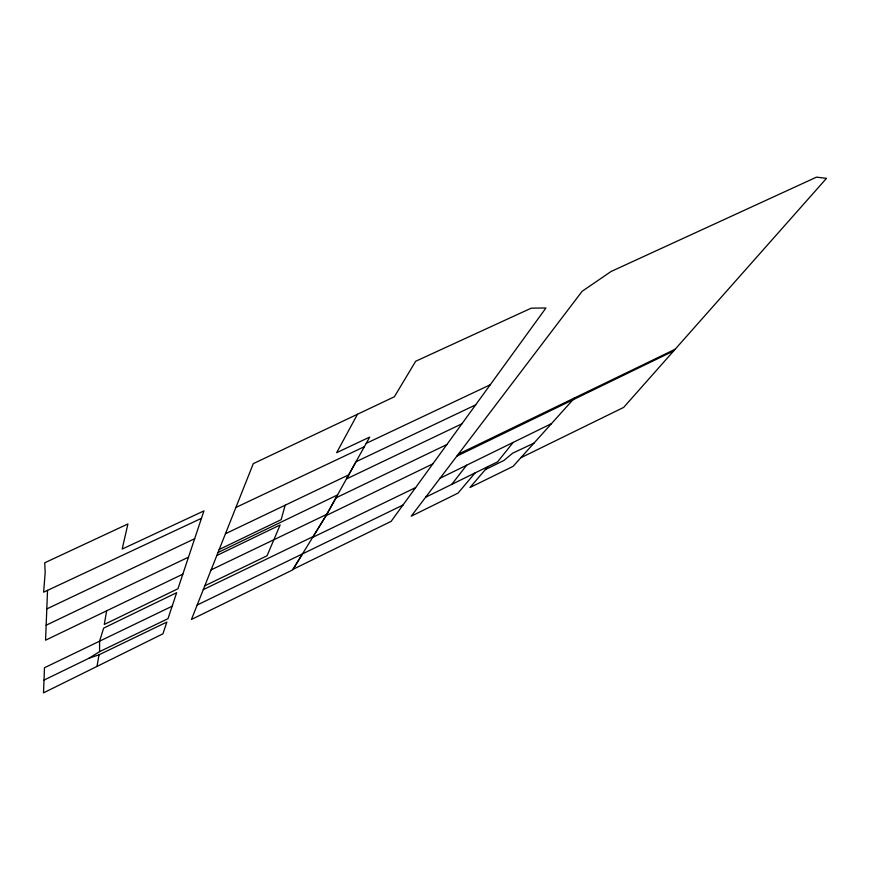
<?xml version="1.0" encoding="UTF-8"?>
<svg xmlns="http://www.w3.org/2000/svg" width="870" height="870" viewBox="0 0 870 870"><rect width="100%" height="100%" fill="white"/><g stroke="black" fill="none" stroke-linecap="round" stroke-linejoin="round"><path stroke-width="1.3" d="M99.582 651.641L99.593 641.168L103.65 628.107L176.664 592.677L167.986 618.679L99.582 651.641L89.088 658.188L44.022 680.09L43.5 692.857L162.94 633.817L166.866 622.061L99.006 654.805L89.088 658.188M44.022 680.09L44.468 667.747L172.151 606.205M47.535 590.371L45.566 640.2L182.831 574.167M97.005 666.409L99.006 654.805M106.651 610.816L104.269 624.464L177.969 588.74L203.939 510.897L122.181 549.057L127.923 523.957L44.718 562.792L45.197 572.297L43.641 592.187L201.47 518.313M285.142 505.22L281.162 519.662L219.207 549.492L191.443 619.473L292.614 569.948L302.51 553.885L402.962 505.057M219.207 549.492L253.29 463.634L394.382 396.763L415.675 361.257L531.244 308.165L545.947 307.98L391.119 521.369L292.994 569.328L326.859 514.3L337.636 494.878L218.022 552.504M357.483 414.25L336.668 452.661L369.706 437.077L326.043 515.616L313.156 536.583L203.297 589.621M475.096 472.91L458.022 493.127L411.205 516.204L582.106 291.319L611.055 271.505L816.495 177.143L826.5 178.339L623.659 407.41L520.782 457.794M451.747 484.383L466.624 465.222M513.159 442.417L497.607 461.85L425.626 497.227M487.918 466.614L469.974 487.515L513.05 466.396L574.581 397.916M485.362 469.593L503.904 460.469L512.582 453.248L533.952 443.124M440.057 478.239L551.428 423.668M326.043 515.616L432.847 463.873M456.826 456.163L673.663 350.936M197.175 605.031L302.51 553.885M216.837 555.506L280.14 524.969L267.046 555.789L204.82 585.793M458.349 454.162L675.142 349.262M312.645 537.399L415.642 487.581M335.983 497.847L446.854 444.559M211.138 569.861L326.859 514.3M225.45 533.734L348.739 474.846M461.937 423.788L346.478 478.946L356.015 461.731L475.662 404.876M46.143 625.225L188.507 557.148M46.817 608.913L194.662 538.704M366.216 443.363L490.245 384.768M235.89 507.471L364.367 446.68"/></g></svg>
